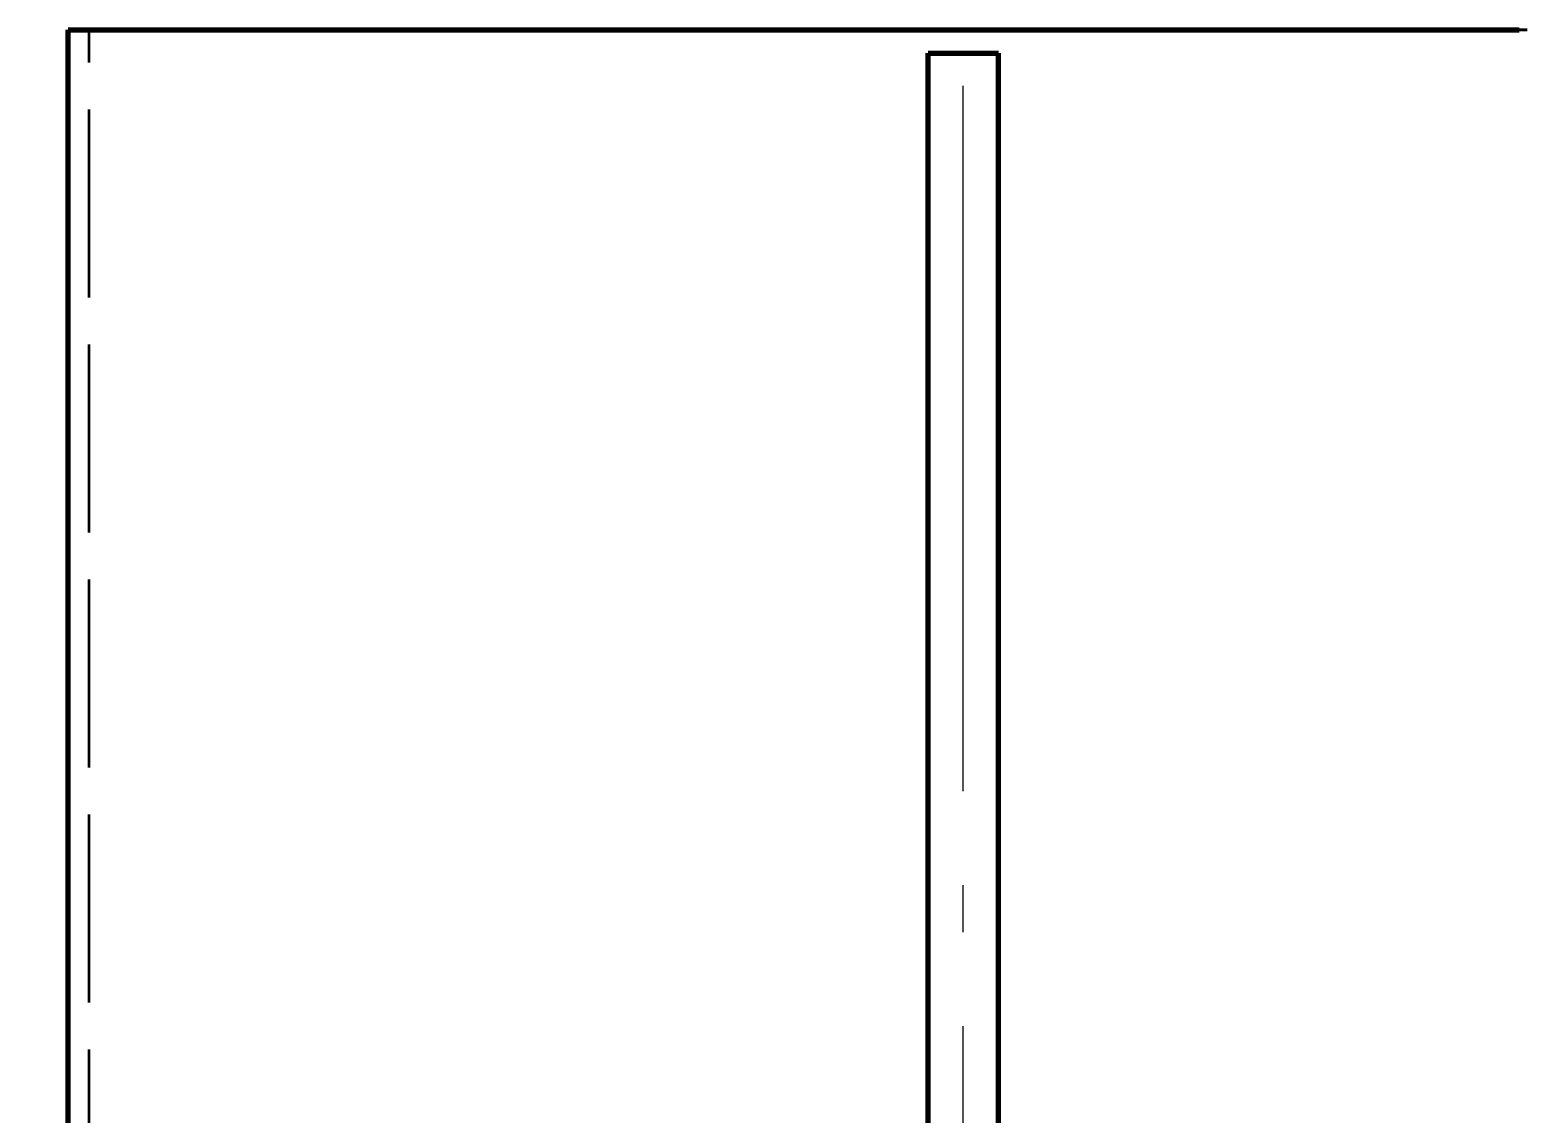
# Model space of a CAD drawing. Header units: millimetres. Extents: x 0 to 1554, y 0 to 420.
# Drawn here: x 106.86 to 138.55, y 281.65 to 304.7 of the extents above; entities that cross this region are included whole.
import ezdxf

# ---------------------------------------------------------------- set-up
doc = ezdxf.new("R2010")
doc.units = ezdxf.units.MM
doc.linetypes.add('IRAM-E-TRAZOS', pattern=[5, 4, -1])
doc.linetypes.add('IRAM-F-TRAZO-PUNTO', pattern=[20, 15, -2, 1, -2])
for name, color, linetype, lineweight in [('01-VISIBLE', 7, 'CONTINUOUS', 70), ('02-OCULTA', 4, 'IRAM-E-TRAZOS', 35), ('03-EJE', 1, 'IRAM-F-TRAZO-PUNTO', 18), ('04-COTA', 3, 'CONTINUOUS', 18)]:
    doc.layers.add(name, color=color, linetype=linetype, lineweight=lineweight)
doc.styles.add('ISO3098', font='isocpeur.ttf')
doc.dimstyles.new('FLAMA-IRAM', dxfattribs={"dimtxt": 3.5, "dimasz": 3.5, "dimexe": 2, "dimexo": 1.5, "dimgap": 1, "dimtad": 1, "dimdec": 1, "dimtxsty": 'ISO3098', "dimblk": 'IRAM_FLECHA', "dimblk1": 'IRAM_FLECHA', "dimblk2": 'IRAM_FLECHA', "dimcen": 2.5, "dimclrd": 256, "dimclre": 256, "dimclrt": 256, "dimazin": 3, "dimtfac": 1, "dimtmove": 0, "dimatfit": 3, "dimlwd": 18, "dimlwe": 18})

# ---------------------------------------------------------------- blocks, each defined once
blk = doc.blocks.new('IRAM_FLECHA')
blk.add_solid([(0, 0), (-1, 0.125), (-1, -0.125)])

msp = doc.modelspace()

# ---------------------------------------------------------------- linework, layer by layer
at = {"layer": '01-VISIBLE'}
for p, q in [((107.675, 184), (107.675, 304.695)), ((125.975, 304.195), (127.475, 304.195)), ((125.975, 183.081), (125.975, 304.195)), ((127.475, 183.081), (127.475, 304.195))]:
    msp.add_line(p, q, dxfattribs=at)
msp.add_lwpolyline([(107.675, 304.695), (107.876, 304.695), (108.076, 304.695), (108.277, 304.695), (108.477, 304.695), (108.678, 304.695), (108.878, 304.695), (109.079, 304.695), (109.279, 304.695), (109.48, 304.695), (109.68, 304.695), (109.881, 304.695), (110.081, 304.695), (110.282, 304.695), (110.482, 304.695), (110.683, 304.695), (110.883, 304.695), (111.084, 304.695), (111.284, 304.695), (111.485, 304.695), (111.686, 304.695), (111.886, 304.695), (112.087, 304.695), (112.287, 304.695), (112.488, 304.695), (112.688, 304.695), (112.889, 304.695), (113.089, 304.695), (113.29, 304.695), (113.49, 304.695), (113.691, 304.695), (113.891, 304.695), (114.092, 304.695), (114.292, 304.695), (114.493, 304.695), (114.693, 304.695), (114.894, 304.695), (115.094, 304.695), (115.295, 304.695), (115.496, 304.695), (115.696, 304.695), (115.897, 304.695), (116.097, 304.695), (116.298, 304.695), (116.498, 304.695), (116.699, 304.695), (116.899, 304.695), (117.1, 304.695), (117.3, 304.695), (117.501, 304.695), (117.701, 304.695), (117.902, 304.695), (118.102, 304.695), (118.303, 304.695), (118.503, 304.695), (118.704, 304.695), (118.904, 304.695), (119.105, 304.695), (119.306, 304.695), (119.506, 304.695), (119.707, 304.695), (119.907, 304.695), (120.108, 304.695), (120.308, 304.695), (120.509, 304.695), (120.709, 304.695), (120.91, 304.695), (121.11, 304.695), (121.311, 304.695), (121.511, 304.695), (121.712, 304.695), (121.912, 304.695), (122.113, 304.695), (122.313, 304.695), (122.514, 304.695), (122.714, 304.695), (122.915, 304.695), (123.116, 304.695), (123.316, 304.695), (123.517, 304.695), (123.717, 304.695), (123.918, 304.695), (124.118, 304.695), (124.319, 304.695), (124.519, 304.695), (124.72, 304.695), (124.92, 304.695), (125.121, 304.695), (125.321, 304.695), (125.522, 304.695), (125.722, 304.695), (125.923, 304.695), (126.123, 304.695), (126.324, 304.695), (126.524, 304.695), (126.725, 304.695), (126.926, 304.695), (127.126, 304.695), (127.327, 304.695), (127.527, 304.695), (127.728, 304.695), (127.928, 304.695), (128.129, 304.695), (128.329, 304.695), (128.53, 304.695), (128.73, 304.695), (128.931, 304.695), (129.131, 304.695), (129.332, 304.695), (129.532, 304.695), (129.733, 304.695), (129.933, 304.695), (130.134, 304.695), (130.334, 304.695), (130.535, 304.695), (130.736, 304.695), (130.936, 304.695), (131.137, 304.695), (131.337, 304.695), (131.538, 304.695), (131.738, 304.695), (131.939, 304.695), (132.139, 304.695), (132.34, 304.695), (132.54, 304.695), (132.741, 304.695), (132.941, 304.695), (133.142, 304.695), (133.342, 304.695), (133.543, 304.695), (133.743, 304.695), (133.944, 304.695), (134.144, 304.695), (134.345, 304.695), (134.546, 304.695), (134.746, 304.695), (134.947, 304.695), (135.147, 304.695), (135.348, 304.695), (135.548, 304.695), (135.749, 304.695), (135.949, 304.695), (136.15, 304.695), (136.35, 304.695), (136.551, 304.695), (136.751, 304.695), (136.952, 304.695), (137.152, 304.695), (137.353, 304.695), (137.553, 304.695), (137.754, 304.695), (137.954, 304.695), (138.155, 304.695), (138.356, 304.695), (138.556, 304.695)], dxfattribs=at)
at = {"layer": '02-OCULTA'}
for p, q in [((108.125, 184), (108.125, 304.695)), ((125.975, 304.195), (127.475, 304.195)), ((125.975, 183.25), (125.975, 304.195)), ((127.475, 183.25), (127.475, 304.195))]:
    msp.add_line(p, q, dxfattribs=at)
for points in [[(138.556, 304.695), (138.356, 304.695), (138.155, 304.695), (137.954, 304.695), (137.754, 304.695), (137.553, 304.695), (137.353, 304.695), (137.152, 304.695), (136.952, 304.695), (136.751, 304.695), (136.551, 304.695), (136.35, 304.695), (136.15, 304.695), (135.949, 304.695), (135.749, 304.695), (135.548, 304.695), (135.348, 304.695), (135.147, 304.695), (134.947, 304.695), (134.746, 304.695), (134.546, 304.695), (134.345, 304.695), (134.144, 304.695), (133.944, 304.695), (133.743, 304.695), (133.543, 304.695), (133.342, 304.695), (133.142, 304.695), (132.941, 304.695), (132.741, 304.695), (132.54, 304.695), (132.34, 304.695), (132.139, 304.695), (131.939, 304.695), (131.738, 304.695), (131.538, 304.695), (131.337, 304.695), (131.137, 304.695), (130.936, 304.695), (130.736, 304.695), (130.535, 304.695), (130.334, 304.695), (130.134, 304.695), (129.933, 304.695), (129.733, 304.695), (129.532, 304.695), (129.332, 304.695), (129.131, 304.695), (128.931, 304.695), (128.73, 304.695), (128.53, 304.695), (128.329, 304.695), (128.129, 304.695), (127.928, 304.695), (127.728, 304.695), (127.527, 304.695), (127.327, 304.695), (127.126, 304.695), (126.926, 304.695), (126.725, 304.695), (126.524, 304.695), (126.324, 304.695), (126.123, 304.695), (125.923, 304.695), (125.722, 304.695), (125.522, 304.695), (125.321, 304.695), (125.121, 304.695), (124.92, 304.695), (124.72, 304.695), (124.519, 304.695), (124.319, 304.695), (124.118, 304.695), (123.918, 304.695), (123.717, 304.695), (123.517, 304.695), (123.316, 304.695), (123.116, 304.695), (122.915, 304.695), (122.714, 304.695), (122.514, 304.695), (122.313, 304.695), (122.113, 304.695), (121.912, 304.695), (121.712, 304.695), (121.511, 304.695), (121.311, 304.695), (121.11, 304.695), (120.91, 304.695), (120.709, 304.695), (120.509, 304.695), (120.308, 304.695), (120.108, 304.695), (119.907, 304.695), (119.707, 304.695), (119.506, 304.695), (119.306, 304.695), (119.105, 304.695), (118.904, 304.695), (118.704, 304.695), (118.503, 304.695), (118.303, 304.695), (118.102, 304.695), (117.902, 304.695), (117.701, 304.695), (117.501, 304.695), (117.3, 304.695), (117.1, 304.695), (116.899, 304.695), (116.699, 304.695), (116.498, 304.695), (116.298, 304.695), (116.097, 304.695), (115.897, 304.695), (115.696, 304.695), (115.496, 304.695), (115.295, 304.695), (115.094, 304.695), (114.894, 304.695), (114.693, 304.695), (114.493, 304.695), (114.292, 304.695), (114.092, 304.695), (113.891, 304.695), (113.691, 304.695), (113.49, 304.695), (113.29, 304.695), (113.089, 304.695), (112.889, 304.695), (112.688, 304.695), (112.488, 304.695), (112.287, 304.695), (112.087, 304.695), (111.886, 304.695), (111.686, 304.695), (111.485, 304.695), (111.284, 304.695), (111.084, 304.695), (110.883, 304.695), (110.683, 304.695), (110.482, 304.695), (110.282, 304.695), (110.081, 304.695), (109.881, 304.695), (109.68, 304.695), (109.48, 304.695), (109.279, 304.695), (109.079, 304.695), (108.878, 304.695), (108.678, 304.695), (108.477, 304.695), (108.277, 304.695), (108.076, 304.695), (107.876, 304.695), (107.675, 304.695)], [(138.725, 304.695), (138.525, 304.695), (138.325, 304.695), (138.125, 304.695), (137.925, 304.695), (137.725, 304.695), (137.525, 304.695), (137.325, 304.695), (137.125, 304.695), (136.925, 304.695), (136.725, 304.695), (136.525, 304.695), (136.325, 304.695), (136.125, 304.695), (135.925, 304.695), (135.725, 304.695), (135.525, 304.695), (135.325, 304.695), (135.125, 304.695), (134.925, 304.695), (134.725, 304.695), (134.525, 304.695), (134.325, 304.695), (134.125, 304.695), (133.925, 304.695), (133.725, 304.695), (133.525, 304.695), (133.325, 304.695), (133.125, 304.695), (132.925, 304.695), (132.725, 304.695), (132.525, 304.695), (132.325, 304.695), (132.125, 304.695), (131.925, 304.695), (131.725, 304.695), (131.525, 304.695), (131.325, 304.695), (131.125, 304.695), (130.925, 304.695), (130.725, 304.695), (130.525, 304.695), (130.325, 304.695), (130.125, 304.695), (129.925, 304.695), (129.725, 304.695), (129.525, 304.695), (129.325, 304.695), (129.125, 304.695), (128.925, 304.695), (128.725, 304.695), (128.525, 304.695), (128.325, 304.695), (128.125, 304.695), (127.925, 304.695), (127.725, 304.695), (127.525, 304.695), (127.325, 304.695), (127.125, 304.695), (126.925, 304.695), (126.725, 304.695), (126.525, 304.695), (126.325, 304.695), (126.125, 304.695), (125.925, 304.695), (125.725, 304.695), (125.525, 304.695), (125.325, 304.695), (125.125, 304.695), (124.925, 304.695), (124.725, 304.695), (124.525, 304.695), (124.325, 304.695), (124.125, 304.695), (123.925, 304.695), (123.725, 304.695), (123.525, 304.695), (123.325, 304.695), (123.125, 304.695), (122.925, 304.695), (122.725, 304.695), (122.525, 304.695), (122.325, 304.695), (122.125, 304.695), (121.925, 304.695), (121.725, 304.695), (121.525, 304.695), (121.325, 304.695), (121.125, 304.695), (120.925, 304.695), (120.725, 304.695), (120.525, 304.695), (120.325, 304.695), (120.125, 304.695), (119.925, 304.695), (119.725, 304.695), (119.525, 304.695), (119.325, 304.695), (119.125, 304.695), (118.925, 304.695), (118.725, 304.695), (118.525, 304.695), (118.325, 304.695), (118.125, 304.695), (117.925, 304.695), (117.725, 304.695), (117.525, 304.695), (117.325, 304.695), (117.125, 304.695), (116.925, 304.695), (116.725, 304.695), (116.525, 304.695), (116.325, 304.695), (116.125, 304.695), (115.925, 304.695), (115.725, 304.695), (115.525, 304.695), (115.325, 304.695), (115.125, 304.695), (114.925, 304.695), (114.725, 304.695), (114.525, 304.695), (114.325, 304.695), (114.125, 304.695), (113.925, 304.695), (113.725, 304.695), (113.525, 304.695), (113.325, 304.695), (113.125, 304.695), (112.925, 304.695), (112.725, 304.695), (112.525, 304.695), (112.325, 304.695), (112.125, 304.695), (111.925, 304.695), (111.725, 304.695), (111.525, 304.695), (111.325, 304.695), (111.125, 304.695), (110.925, 304.695), (110.725, 304.695), (110.525, 304.695), (110.325, 304.695), (110.125, 304.695), (109.925, 304.695), (109.725, 304.695), (109.525, 304.695), (109.325, 304.695), (109.125, 304.695), (108.925, 304.695), (108.725, 304.695), (108.525, 304.695), (108.325, 304.695), (108.125, 304.695)], [(108.125, 304.695), (108.325, 304.695), (108.525, 304.695), (108.725, 304.695), (108.925, 304.695), (109.125, 304.695), (109.325, 304.695), (109.525, 304.695), (109.725, 304.695), (109.925, 304.695), (110.125, 304.695), (110.325, 304.695), (110.525, 304.695), (110.725, 304.695), (110.925, 304.695), (111.125, 304.695), (111.325, 304.695), (111.525, 304.695), (111.725, 304.695), (111.925, 304.695), (112.125, 304.695), (112.325, 304.695), (112.525, 304.695), (112.725, 304.695), (112.925, 304.695), (113.125, 304.695), (113.325, 304.695), (113.525, 304.695), (113.725, 304.695), (113.925, 304.695), (114.125, 304.695), (114.325, 304.695), (114.525, 304.695), (114.725, 304.695), (114.925, 304.695), (115.125, 304.695), (115.325, 304.695), (115.525, 304.695), (115.725, 304.695), (115.925, 304.695), (116.125, 304.695), (116.325, 304.695), (116.525, 304.695), (116.725, 304.695), (116.925, 304.695), (117.125, 304.695), (117.325, 304.695), (117.525, 304.695), (117.725, 304.695), (117.925, 304.695), (118.125, 304.695), (118.325, 304.695), (118.525, 304.695), (118.725, 304.695), (118.925, 304.695), (119.125, 304.695), (119.325, 304.695), (119.525, 304.695), (119.725, 304.695), (119.925, 304.695), (120.125, 304.695), (120.325, 304.695), (120.525, 304.695), (120.725, 304.695), (120.925, 304.695), (121.125, 304.695), (121.325, 304.695), (121.525, 304.695), (121.725, 304.695), (121.925, 304.695), (122.125, 304.695), (122.325, 304.695), (122.525, 304.695), (122.725, 304.695), (122.925, 304.695), (123.125, 304.695), (123.325, 304.695), (123.525, 304.695), (123.725, 304.695), (123.925, 304.695), (124.125, 304.695), (124.325, 304.695), (124.525, 304.695), (124.725, 304.695), (124.925, 304.695), (125.125, 304.695), (125.325, 304.695), (125.525, 304.695), (125.725, 304.695), (125.925, 304.695), (126.125, 304.695), (126.325, 304.695), (126.525, 304.695), (126.725, 304.695), (126.925, 304.695), (127.125, 304.695), (127.325, 304.695), (127.525, 304.695), (127.725, 304.695), (127.925, 304.695), (128.125, 304.695), (128.325, 304.695), (128.525, 304.695), (128.725, 304.695), (128.925, 304.695), (129.125, 304.695), (129.325, 304.695), (129.525, 304.695), (129.725, 304.695), (129.925, 304.695), (130.125, 304.695), (130.325, 304.695), (130.525, 304.695), (130.725, 304.695), (130.925, 304.695), (131.125, 304.695), (131.325, 304.695), (131.525, 304.695), (131.725, 304.695), (131.925, 304.695), (132.125, 304.695), (132.325, 304.695), (132.525, 304.695), (132.725, 304.695), (132.925, 304.695), (133.125, 304.695), (133.325, 304.695), (133.525, 304.695), (133.725, 304.695), (133.925, 304.695), (134.125, 304.695), (134.325, 304.695), (134.525, 304.695), (134.725, 304.695), (134.925, 304.695), (135.125, 304.695), (135.325, 304.695), (135.525, 304.695), (135.725, 304.695), (135.925, 304.695), (136.125, 304.695), (136.325, 304.695), (136.525, 304.695), (136.725, 304.695), (136.925, 304.695), (137.125, 304.695), (137.325, 304.695), (137.525, 304.695), (137.725, 304.695), (137.925, 304.695), (138.125, 304.695), (138.325, 304.695), (138.525, 304.695), (138.725, 304.695)]]:
    msp.add_lwpolyline(points, dxfattribs=at)
at = {"layer": '03-EJE'}
msp.add_line((126.725, 168.5), (126.725, 321.5), dxfattribs=at)

# ---------------------------------------------------------------- dimensions: what is measured, and where the dimension line sits
at = {"layer": '04-COTA'}
for base, p1, text in [((98.675, 307.195), (107.675, 307.195), '<>±0,3'), ((89.675, 170.5), (107.675, 170.5), '<>±0,5')]:
    msp.add_linear_dim(base=base, p1=p1, p2=(119.475, 319.5), angle=90, text=text, dimstyle='FLAMA-IRAM', override={"dimlfac": 2}, dxfattribs=at).render()

doc.saveas('drawing.dxf')
